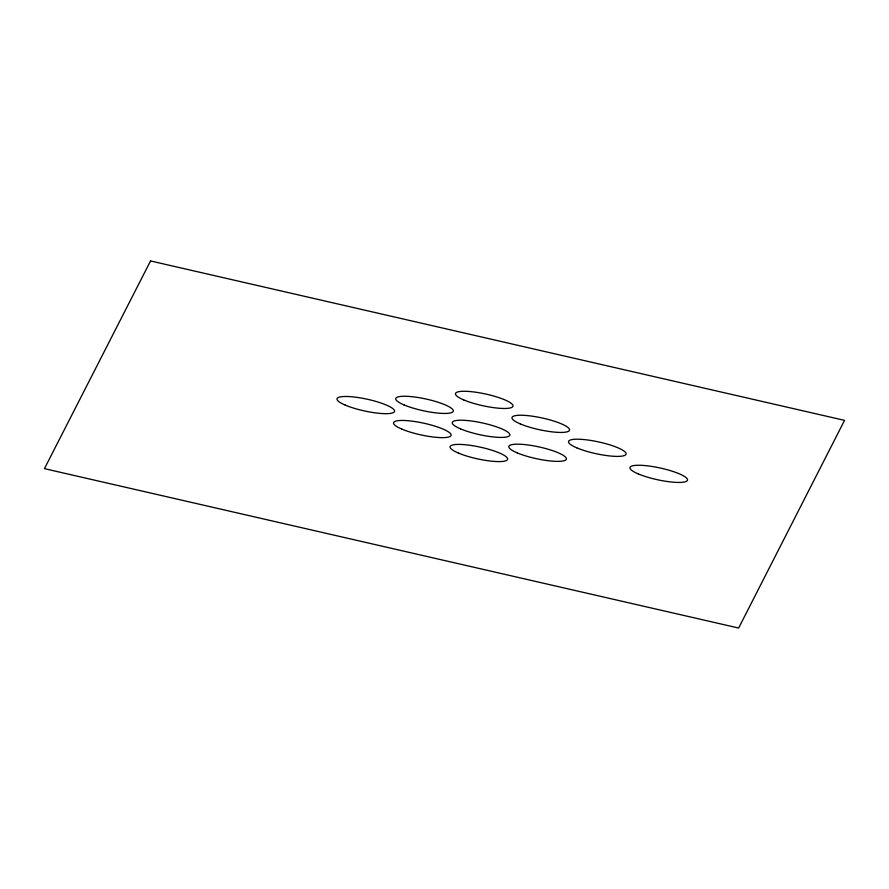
<?xml version="1.0" encoding="UTF-8"?>
<svg xmlns="http://www.w3.org/2000/svg" width="889" height="889" viewBox="0 0 889 889"><rect width="100%" height="100%" fill="white"/><g stroke="black" fill="none" stroke-linecap="round" stroke-linejoin="round"><path stroke-width="1.33" d="M150.541 260.955L44.45 468.647L738.648 628.045L844.55 420.364L150.541 260.955M638.213 473.881A29.448 6.023 12.3 0 0 686.508 481.271A29.448 6.023 12.3 0 0 651.537 466.381A29.448 6.023 12.3 0 0 638.213 473.881M520.232 423.875A29.448 6.023 12.3 0 0 568.527 431.265A29.448 6.023 12.3 0 0 533.556 416.374A29.448 6.023 12.3 0 0 520.232 423.875M463.702 399.906A29.448 6.023 12.3 0 0 511.986 407.306A29.448 6.023 12.3 0 0 477.015 392.405A29.448 6.023 12.3 0 0 463.702 399.906M576.772 447.834A29.448 6.023 12.3 0 0 625.056 455.235A29.448 6.023 12.3 0 0 590.085 440.333A29.448 6.023 12.3 0 0 576.772 447.834M345.254 405.106A29.448 6.023 12.3 0 0 393.538 412.507A29.448 6.023 12.3 0 0 358.567 397.605A29.448 6.023 12.3 0 0 345.254 405.106M401.784 429.076A29.448 6.023 12.3 0 0 450.078 436.466A29.448 6.023 12.3 0 0 415.107 421.575A29.448 6.023 12.3 0 0 401.784 429.076M458.324 453.034A29.448 6.023 12.3 0 0 506.608 460.424A29.448 6.023 12.3 0 0 471.637 445.533A29.448 6.023 12.3 0 0 458.324 453.034M517.054 452.812A29.448 6.023 12.3 0 0 565.337 460.213A29.448 6.023 12.3 0 0 530.366 445.311A29.448 6.023 12.3 0 0 517.054 452.812M460.513 428.854A29.448 6.023 12.3 0 0 508.808 436.243A29.448 6.023 12.3 0 0 473.837 421.353A29.448 6.023 12.3 0 0 460.513 428.854M403.984 404.884A29.448 6.023 12.3 0 0 452.279 412.285A29.448 6.023 12.3 0 0 417.297 397.383A29.448 6.023 12.3 0 0 403.984 404.884"/></g></svg>
